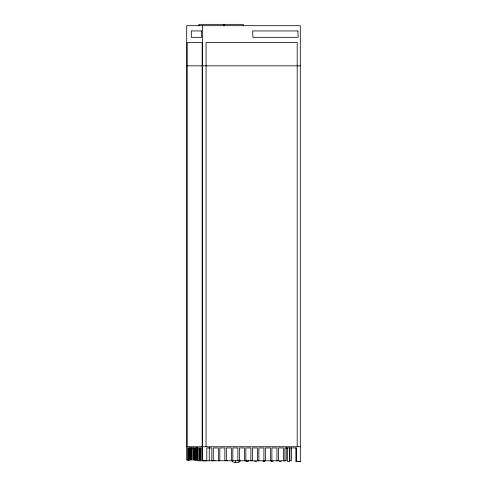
<?xml version="1.0" encoding="UTF-8"?>
<svg xmlns="http://www.w3.org/2000/svg" width="487" height="487" viewBox="0 0 487 487"><rect width="100%" height="100%" fill="white"/><g stroke="black" fill="none" stroke-linecap="round" stroke-linejoin="round"><path stroke-width="0.73" d="M215.023 460.672L213.55 460.44M232.616 460.428L232.616 461.895L235.525 462.65L238.995 462.407L238.995 461.603L239.951 461.609L239.951 460.087M186.691 65.836L300.309 65.836M186.691 446.743L300.309 446.743M202.641 460.118L201.977 460.118L201.977 447.949L200.821 447.949L200.821 460.118L200.486 460.118L200.486 447.949L199.323 447.949L199.323 460.118L198.988 460.118L198.988 447.949L197.825 447.949L197.825 460.118L197.491 460.118L197.491 447.949L194.837 447.949L194.837 460.118M254.567 461.42L256.479 461.433M262.828 461.463L264.739 461.475M271.095 461.512L273 461.518M279.355 461.554L281.267 461.56M189.601 447.949L189.601 460.118L186.691 460.118L186.691 25.695L300.309 25.695L300.309 461.664L295.883 461.639L295.883 447.949M300.309 461.664L296.461 461.305L296.461 447.949L284.907 447.949L284.907 460.793L283.44 460.763L283.44 447.949L278.4 447.949L278.4 460.793L276.933 460.763L276.933 447.949L271.892 447.949L271.892 460.787L270.419 460.763L270.419 447.949L265.378 447.949L265.378 460.769L264.648 460.781L263.911 460.763L263.911 447.949L258.871 447.949L258.871 460.793L258.134 460.799L257.404 460.763L257.404 447.949L252.363 447.949L252.363 460.793L250.884 460.763L250.89 447.949L245.85 447.949L245.85 460.793L244.383 460.763L244.383 447.949L239.342 447.949L239.342 460.793L238.606 460.799L237.869 460.763L237.869 447.949L232.829 447.949L232.829 460.793L231.362 460.763L231.362 447.949L226.321 447.949L226.321 460.72L224.854 460.69L224.854 447.949L219.814 447.949L219.814 460.702L218.34 460.72L218.34 447.949L213.3 447.949L213.3 460.757L211.833 460.763L211.833 447.949L206.792 447.949L206.792 460.793L202.641 460.818L202.641 25.695M226.26 460.452L227.733 460.635M297.192 446.743L297.192 42.576L206.056 42.576L206.056 446.743M291.421 447.949L291.421 460.793L290.684 460.799L289.948 460.763L289.948 447.949M289.528 447.949L289.528 461.609L287.616 461.597L287.616 447.949M286.253 447.48L286.253 460.763L197.205 460.763L197.205 447.48M248.212 460.087L248.212 461.609L246.306 461.639L246.306 460.118M243.299 25.744L243.299 24.35L198.915 24.35L198.915 25.744M235.525 460.379L235.525 462.65M223.996 24.35L223.996 25.744M209.246 447.48L209.246 460.763M202.148 446.743L202.148 42.57L187.191 42.57L187.191 446.743M196.334 447.949L196.334 460.118L194.49 460.118L194.49 447.949L188.853 447.949L188.853 460.118M195.993 447.949L195.993 460.118M195.957 447.949L195.957 460.118M193.339 447.949L193.339 460.118L193.004 460.118L193.004 447.949M191.848 447.949L191.848 460.118L191.507 460.118L191.507 447.949M190.35 447.949L190.35 460.118L190.015 460.118L190.015 447.949M188.518 460.118L188.518 447.949L187.355 447.949L187.355 460.118M201.618 30.949L191.269 30.949L191.318 37.316L201.667 37.316L201.618 30.949M297.928 30.949L252.68 30.949L252.881 37.316L298.154 37.316L297.928 30.949"/></g></svg>
